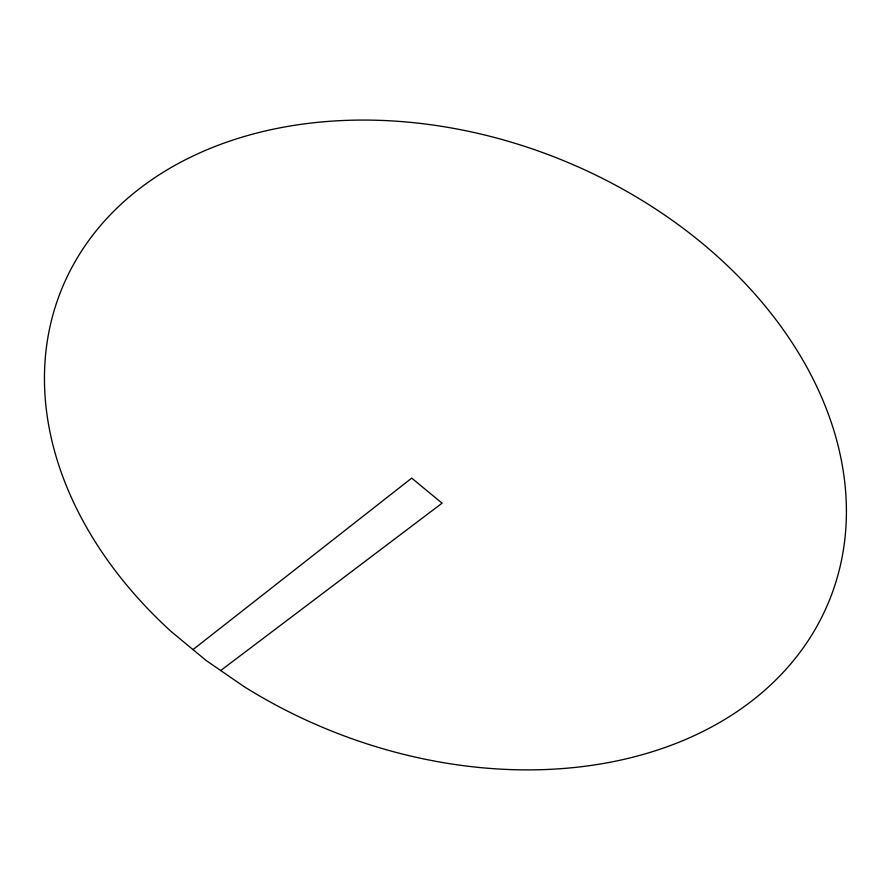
<?xml version="1.0" encoding="UTF-8"?>
<svg xmlns="http://www.w3.org/2000/svg" width="890" height="890" viewBox="0 0 890 890"><rect width="100%" height="100%" fill="white"/><g stroke="black" fill="none" stroke-linecap="round" stroke-linejoin="round"><path stroke-width="1.33" d="M192.996 649.6L411.714 478.119L442.085 503.184L220.709 670.526M243.827 686.457L206.258 660.58L171.47 631.778A414.195 307.884 22 0 1 300.364 124.433A414.195 307.884 22 0 1 845.177 536.147A414.195 307.884 22 0 1 243.827 686.457"/></g></svg>
